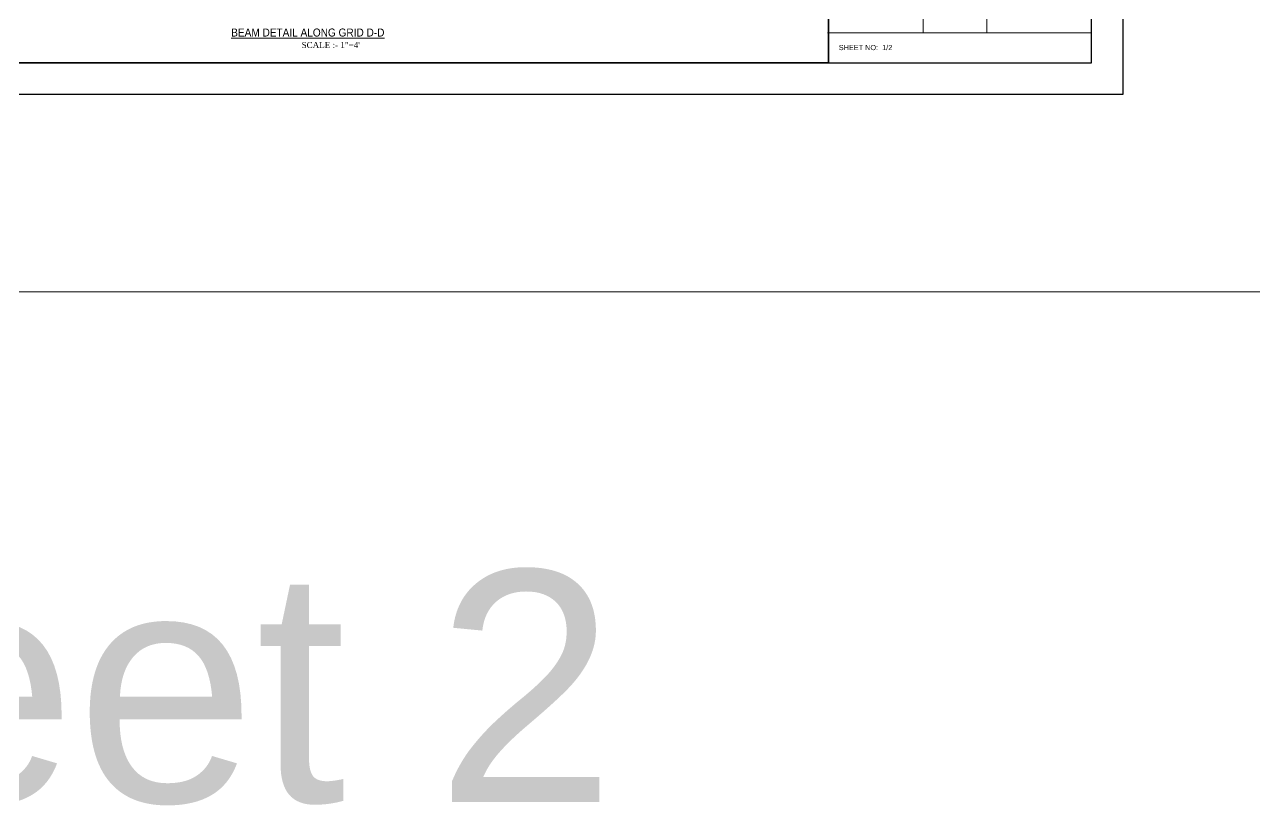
# Model space of a CAD drawing. Header units: inches. Extents: x 130993 to 274375, y -5108 to 103559.
# Drawn here: x 140026 to 141815, y 48204 to 49340 of the extents above; entities that cross this region are included whole.
import ezdxf

# ---------------------------------------------------------------- set-up
doc = ezdxf.new("R2010")
doc.units = ezdxf.units.IN
doc.header["$MEASUREMENT"] = 0
for name, color, linetype, lineweight in [('DIMENDION', 4, 'Continuous', 18), ('DIMENSION', 142, 'Continuous', 20), ('TEXT', 181, 'Continuous', 13)]:
    doc.layers.add(name, color=color, linetype=linetype, lineweight=lineweight)
doc.layers.add('ELEVATION', color=7, linetype='Continuous')
doc.styles.add('Arial', font='arial.ttf', dxfattribs={"width": 0.8, "height": 200})
doc.styles.add('ramon', font='arial.ttf', dxfattribs={"height": 7})
doc.styles.add('ROOM', font='dutch.ttf')

msp = doc.modelspace()

# ---------------------------------------------------------------- linework, layer by layer
at = {"layer": 'Defpoints', "color": 240, "true_color": 0xed1f24}
msp.add_lwpolyline([(138490.64, 51437.94), (141195.23, 51437.94), (141195.23, 49284.27), (138490.64, 49284.27)], close=True, dxfattribs=at)
at = {"layer": 'DIMENSION'}
msp.add_lwpolyline([(134008.5, 52489.13), (154575.5, 52489.13), (154575.5, 48951.13), (134008.5, 48951.13)], close=True, dxfattribs=at)
at = {"layer": 'ELEVATION'}
msp.add_line((141195.23, 49284.27), (141195.23, 51437.94), dxfattribs=at)
msp.add_line((141195.23, 49284.27), (141195.23, 51437.94), dxfattribs=at)
at = {"layer": 'ELEVATION', "color": 5, "lineweight": 5, "ltscale": 16}
for p, q in [((141332.97, 49384.48), (141332.97, 49327.81)), ((141425.79, 49384.48), (141425.79, 49327.81)), ((141193.96, 49327.81), (141576.83, 49327.81))]:
    msp.add_line(p, q, dxfattribs=at)
at = {"layer": 'ELEVATION'}
for points in [[(138445.02, 49238.65), (141623.73, 49238.65), (141623.73, 51483.56), (138445.02, 51483.56)], [(138490.64, 49284.27), (141578.11, 49284.27), (141578.11, 51437.94), (138490.64, 51437.94)]]:
    msp.add_lwpolyline(points, close=True, dxfattribs=at)
at = {"layer": 'ELEVATION', "color": 240, "true_color": 0xed1f24}
msp.add_lwpolyline([(138490.64, 51437.94), (141195.23, 51437.94), (141195.23, 49284.27), (138490.64, 49284.27)], close=True, dxfattribs=at)

# ---------------------------------------------------------------- texts
at = {"layer": 'DIMENDION', "color": 5, "insert": (141210.47, 49310.47), "char_height": 7.5828, "width": 85.6156, "attachment_point": 1, "style": 'ramon'}
msp.add_mtext('SHEET NO:  1/2', dxfattribs=at)
at = {"layer": 'DIMENDION', "insert": (139264.06, 48545.63), "char_height": 336.812, "width": 2279.4519, "attachment_point": 1, "style": 'ramon'}
msp.add_mtext('Sheet 2', dxfattribs=at)
at = {"layer": 'TEXT', "style": 'Arial', "width": 0.9}
msp.add_text('%%UBEAM DETAIL ALONG GRID D-D', height=11.64, dxfattribs=at).set_placement((140326.86, 49322.68))
at = {"layer": 'TEXT', "style": 'ROOM'}
msp.add_text('SCALE :- 1"=4\'', height=8.73, dxfattribs=at).set_placement((140429.19, 49305.92))

doc.saveas('drawing.dxf')
